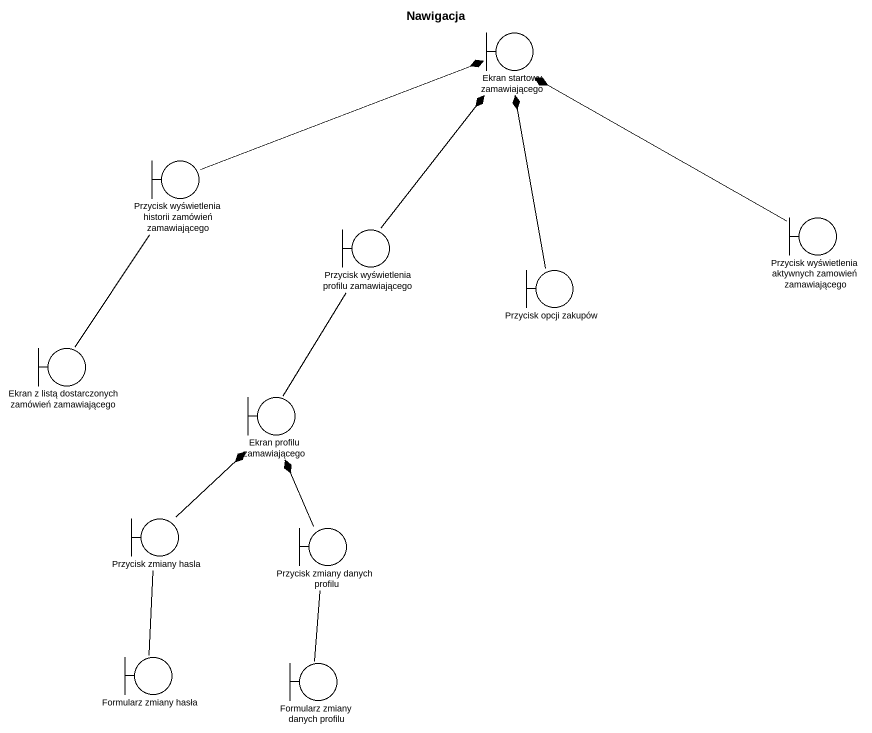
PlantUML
@startuml
title Nawigacja
boundary "Ekran startowy zamawiającego" as Ekran_startowy_zamawiającego
boundary "Przycisk wyświetlenia historii zamówień zamawiającego" as Przycisk_wyświetlenia
boundary "Przycisk wyświetlenia profilu zamawiającego" as Przycisk_wyświetlenia_2
boundary "Przycisk wyświetlenia aktywnych zamowień zamawiającego" as Przycisk_wyświetlenia_3
boundary "Przycisk opcji zakupów" as Przycisk_opcji_zakupów
boundary "Ekran z listą dostarczonych zamówień zamawiającego" as Ekran_z_listą_dostarczonych
boundary "Ekran profilu zamawiającego" as Ekran_profilu_zamawiającego
boundary "Przycisk zmiany hasla" as Przycisk_zmiany_hasla
boundary "Przycisk zmiany danych profilu" as Przycisk_zmiany_danych
boundary "Formularz zmiany hasła" as Formularz_zmiany_hasła
boundary "Formularz zmiany danych profilu" as Formularz_zmiany_danych
Przycisk_wyświetlenia -right-* Ekran_startowy_zamawiającego
Przycisk_wyświetlenia_2 -up-* Ekran_startowy_zamawiającego
Przycisk_wyświetlenia_3 -up-* Ekran_startowy_zamawiającego
Przycisk_opcji_zakupów -up-* Ekran_startowy_zamawiającego
Ekran_z_listą_dostarczonych -up- Przycisk_wyświetlenia
Ekran_profilu_zamawiającego -up- Przycisk_wyświetlenia_2
Przycisk_zmiany_hasla -up-* Ekran_profilu_zamawiającego
Przycisk_zmiany_danych -up-* Ekran_profilu_zamawiającego
Formularz_zmiany_hasła -up- Przycisk_zmiany_hasla
Formularz_zmiany_danych -up- Przycisk_zmiany_danych
@enduml
